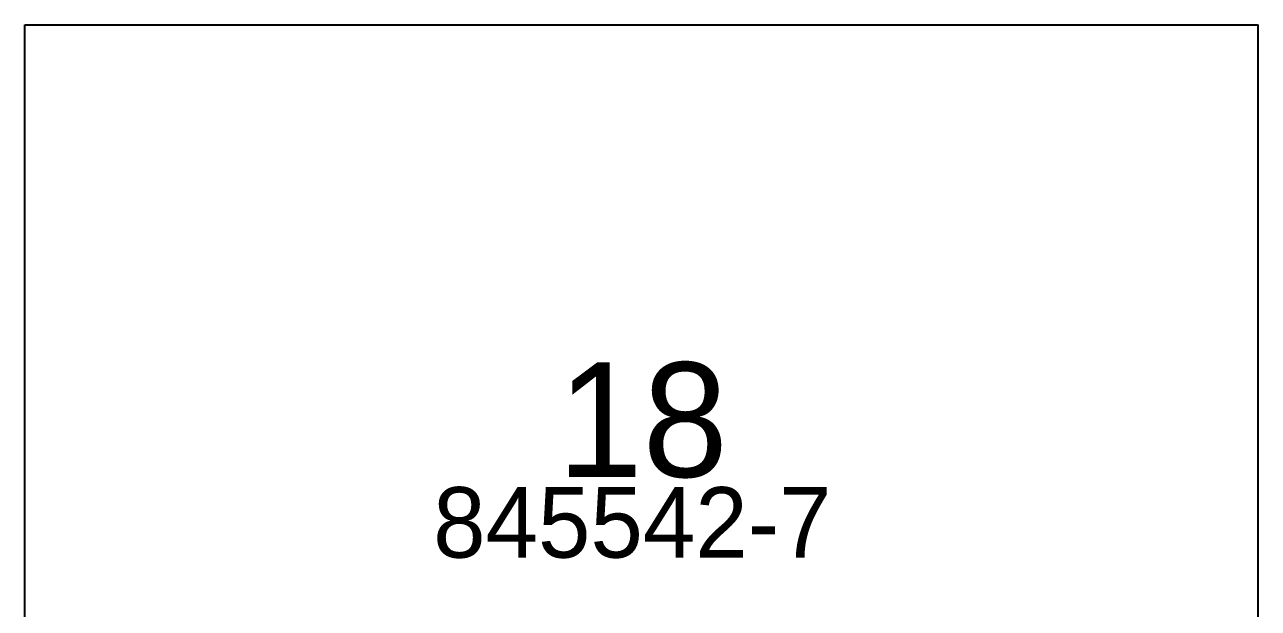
# Model space of a CAD drawing. Header units: metres. Extents: x 541800 to 543200, y 1841756 to 1843200.
# Drawn here: x 541800 to 543200, y 1842538 to 1843200 of the extents above; entities that cross this region are included whole.
import ezdxf
from ezdxf.enums import TextEntityAlignment as Align

# ---------------------------------------------------------------- set-up
doc = ezdxf.new("R2010")
doc.units = ezdxf.units.M
doc.header["$LTSCALE"] = 0.12
doc.layers.add('56', color=7, linetype='Continuous', lineweight=25)
doc.layers.add('57', color=7, linetype='Continuous')
doc.layers.add('58', color=7, linetype='Continuous')

msp = doc.modelspace()

# ---------------------------------------------------------------- linework, layer by layer
at = {"layer": '56'}
for p, q in [((541800, 1841800), (541800, 1843200)), ((541800, 1843200), (543200, 1843200)), ((543200, 1841800), (543200, 1843200))]:
    msp.add_line(p, q, dxfattribs=at)

# ---------------------------------------------------------------- texts
at = {"layer": '57'}
msp.add_text('845542-7', height=80, dxfattribs=at).set_placement((542489.61, 1842595.15), align=Align.CENTER)
at = {"layer": '58'}
msp.add_text('18', height=130, dxfattribs=at).set_placement((542404.66, 1842686.71))

doc.saveas('drawing.dxf')
